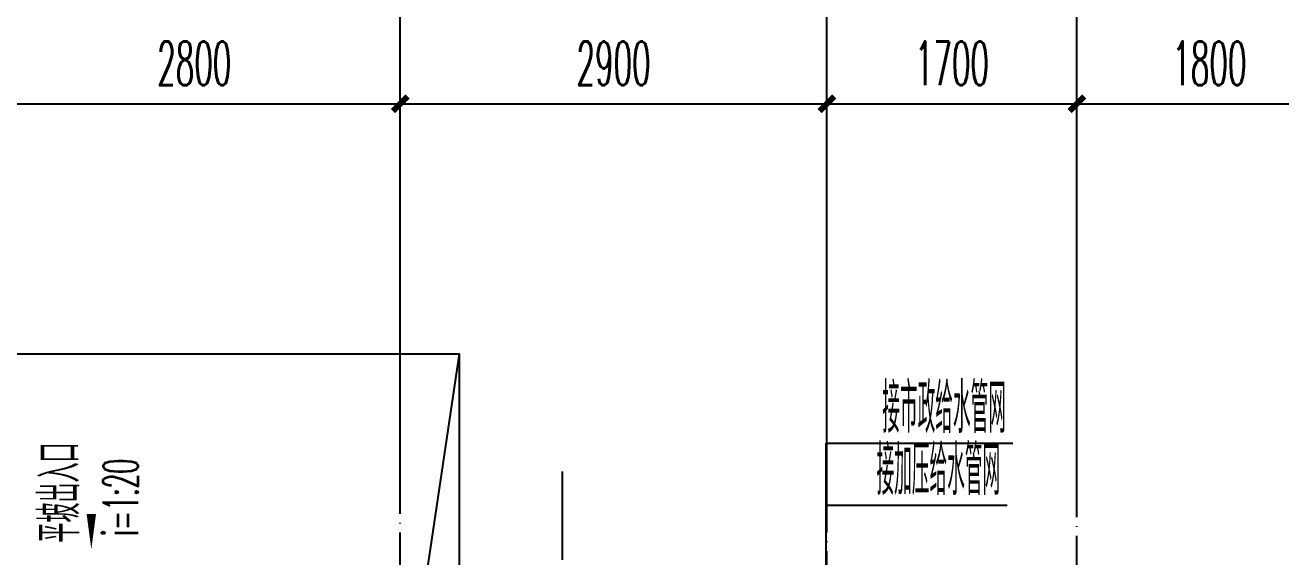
# Model space of a CAD drawing. Extents: x 27938 to 1507990, y 110129 to 923079.
# Drawn here: x 839267 to 847803, y 689577 to 693192 of the extents above; entities that cross this region are included whole.
import ezdxf

# ---------------------------------------------------------------- set-up
doc = ezdxf.new("R2010")
doc.units = 0
doc.header["$LTSCALE"] = 1000
doc.header["$MEASUREMENT"] = 0
doc.linetypes.add('DOTE', pattern=[2.42, 2, -0.2, 0.02, -0.2])
for name, color, linetype in [('A-EQPM-MECH', 191, 'Continuous'), ('AXIS', 3, 'Continuous'), ('DIM_SYMB', 3, 'Continuous'), ('DIM_不分区给水', 3, 'Continuous'), ('DOTE', 1, 'Continuous'), ('PUB_TEXT', 4, 'Continuous')]:
    doc.layers.add(name, color=color, linetype=linetype)
doc.styles.add('_TCH_DIM', font='SIMPLEX.shx', dxfattribs={"width": 0.7, "bigfont": 'GBCBIG.shx'})
doc.styles.add('_TCH_DIM_T3', font='SIMPLEX.shx', dxfattribs={"width": 0.494118, "bigfont": 'GBCBIG.shx'})
doc.dimstyles.new('_TCH_ARCH&&100', dxfattribs={"dimtxt": 297.5, "dimasz": 100, "dimexe": 250, "dimexo": 300, "dimgap": 126.25, "dimtad": 1, "dimdec": 0, "dimzin": 0, "dimdsep": 46, "dimtxsty": '_TCH_DIM_T3', "dimblk": 'ARCHTICK', "dimcen": 0.09, "dimclrt": 4, "dimazin": 2, "dimtfac": 1, "dimtdec": 0, "dimtix": 1, "dimtmove": 2, "dimatfit": 3, "dimfxl": 100, "dimtolj": 1, "dimtzin": 0, "dimarcsym": 0})

# ---------------------------------------------------------------- blocks, each defined once
blk = doc.blocks.new('_ArchTick')
at = {"color": 0, "linetype": 'ByBlock', "const_width": 0.4}
blk.add_lwpolyline([(-0.5, -0.5), (0.5, 0.5)], dxfattribs=at)
blk = doc.blocks.new('*D875')
at = {"layer": 'AXIS', "color": 0, "lineweight": -2}
for p, q in [((839016.6, 690457.2), (839016.6, 692907.2)), ((841816.6, 690457.2), (841816.6, 692907.2)), ((839016.6, 692657.2), (841816.6, 692657.2))]:
    blk.add_line(p, q, dxfattribs=at)
at = {"layer": 'Defpoints', "color": 0}
for p in [(841816.6, 692657.2), (839016.6, 690157.2), (841816.6, 690157.2)]:
    blk.add_point(p, dxfattribs=at)
at = {"layer": 'AXIS', "color": 0, "lineweight": -2, "xscale": 100, "yscale": 100, "zscale": 100, "rotation": 180}
blk.add_blockref('_ArchTick', (839016.6, 692657.2), dxfattribs=at)
at = {"layer": 'AXIS', "color": 0, "lineweight": -2, "xscale": 100, "yscale": 100, "zscale": 100}
blk.add_blockref('_ArchTick', (841816.6, 692657.2), dxfattribs=at)
at = {"layer": 'AXIS', "color": 4, "insert": (840416.6, 692932.2), "char_height": 297.5, "attachment_point": 5, "style": '_TCH_DIM_T3'}
blk.add_mtext('\\A1;2800', dxfattribs=at)
blk = doc.blocks.new('*D876')
at = {"layer": 'AXIS', "color": 0, "lineweight": -2}
for p, q in [((841816.6, 690457.2), (841816.6, 692907.2)), ((844716.6, 690457.2), (844716.6, 692907.2)), ((841816.6, 692657.2), (844716.6, 692657.2))]:
    blk.add_line(p, q, dxfattribs=at)
at = {"layer": 'Defpoints', "color": 0}
for p in [(844716.6, 692657.2), (841816.6, 690157.2), (844716.6, 690157.2)]:
    blk.add_point(p, dxfattribs=at)
at = {"layer": 'AXIS', "color": 0, "lineweight": -2, "xscale": 100, "yscale": 100, "zscale": 100, "rotation": 180}
blk.add_blockref('_ArchTick', (841816.6, 692657.2), dxfattribs=at)
at = {"layer": 'AXIS', "color": 0, "lineweight": -2, "xscale": 100, "yscale": 100, "zscale": 100}
blk.add_blockref('_ArchTick', (844716.6, 692657.2), dxfattribs=at)
at = {"layer": 'AXIS', "color": 4, "insert": (843266.6, 692932.2), "char_height": 297.5, "attachment_point": 5, "style": '_TCH_DIM_T3'}
blk.add_mtext('\\A1;2900', dxfattribs=at)
blk = doc.blocks.new('*D877')
at = {"layer": 'AXIS', "color": 0, "lineweight": -2}
for p, q in [((844716.6, 690457.2), (844716.6, 692907.2)), ((846416.6, 690457.2), (846416.6, 692907.2)), ((844716.6, 692657.2), (846416.6, 692657.2))]:
    blk.add_line(p, q, dxfattribs=at)
at = {"layer": 'Defpoints', "color": 0}
for p in [(846416.6, 692657.2), (844716.6, 690157.2), (846416.6, 690157.2)]:
    blk.add_point(p, dxfattribs=at)
at = {"layer": 'AXIS', "color": 0, "lineweight": -2, "xscale": 100, "yscale": 100, "zscale": 100, "rotation": 180}
blk.add_blockref('_ArchTick', (844716.6, 692657.2), dxfattribs=at)
at = {"layer": 'AXIS', "color": 0, "lineweight": -2, "xscale": 100, "yscale": 100, "zscale": 100}
blk.add_blockref('_ArchTick', (846416.6, 692657.2), dxfattribs=at)
at = {"layer": 'AXIS', "color": 4, "insert": (845566.6, 692932.2), "char_height": 297.5, "attachment_point": 5, "style": '_TCH_DIM_T3'}
blk.add_mtext('\\A1;1700', dxfattribs=at)
blk = doc.blocks.new('*D878')
at = {"layer": 'AXIS', "color": 0, "lineweight": -2}
for p, q in [((846416.6, 690457.2), (846416.6, 692907.2)), ((848216.6, 690457.2), (848216.6, 692907.2)), ((846416.6, 692657.2), (848216.6, 692657.2))]:
    blk.add_line(p, q, dxfattribs=at)
at = {"layer": 'Defpoints', "color": 0}
for p in [(848216.6, 692657.2), (846416.6, 690157.2), (848216.6, 690157.2)]:
    blk.add_point(p, dxfattribs=at)
at = {"layer": 'AXIS', "color": 0, "lineweight": -2, "xscale": 100, "yscale": 100, "zscale": 100, "rotation": 180}
blk.add_blockref('_ArchTick', (846416.6, 692657.2), dxfattribs=at)
at = {"layer": 'AXIS', "color": 0, "lineweight": -2, "xscale": 100, "yscale": 100, "zscale": 100}
blk.add_blockref('_ArchTick', (848216.6, 692657.2), dxfattribs=at)
at = {"layer": 'AXIS', "color": 4, "insert": (847316.6, 692932.2), "char_height": 297.5, "attachment_point": 5, "style": '_TCH_DIM_T3'}
blk.add_mtext('\\A1;1800', dxfattribs=at)
blk = doc.blocks.new('*D881')
at = {"layer": 'AXIS', "color": 0, "lineweight": -2}
for p, q in [((827816.6, 690457.2), (827816.6, 693707.2)), ((878016.6, 690457.2), (878016.6, 693707.2)), ((827816.6, 693457.2), (878016.6, 693457.2))]:
    blk.add_line(p, q, dxfattribs=at)
at = {"layer": 'Defpoints', "color": 0}
for p in [(878016.6, 693457.2), (827816.6, 690157.2), (878016.6, 690157.2)]:
    blk.add_point(p, dxfattribs=at)
at = {"layer": 'AXIS', "color": 0, "lineweight": -2, "xscale": 100, "yscale": 100, "zscale": 100, "rotation": 180}
blk.add_blockref('_ArchTick', (827816.6, 693457.2), dxfattribs=at)
at = {"layer": 'AXIS', "color": 0, "lineweight": -2, "xscale": 100, "yscale": 100, "zscale": 100}
blk.add_blockref('_ArchTick', (878016.6, 693457.2), dxfattribs=at)
at = {"layer": 'AXIS', "color": 4, "insert": (852916.6, 693732.2), "char_height": 297.5, "attachment_point": 5, "style": '_TCH_DIM_T3'}
blk.add_mtext('\\A1;50200', dxfattribs=at)

msp = doc.modelspace()

# ---------------------------------------------------------------- linework, layer by layer
at = {"layer": 'A-EQPM-MECH', "color": 8}
for points in [[(837216.8, 688257.2), (837216.8, 690957.2), (842216.8, 690957.2), (842216.8, 688257.2)], [(842216.6, 690957.2), (841816.6, 688257.2)]]:
    msp.add_lwpolyline(points, dxfattribs=at)
at = {"layer": 'AXIS', "color": 8}
for p, q in [((841816.6, 690157.2), (841816.6, 694157.2)), ((844716.6, 690157.2), (844716.6, 694157.2)), ((846416.6, 690157.2), (846416.6, 694157.2))]:
    msp.add_line(p, q, dxfattribs=at)
at = {"layer": 'DIM_SYMB', "color": 8}
msp.add_lwpolyline([(839716.6, 690364.3, 0, 0, 0), (839716.6, 689629.5, 0, 64, 0), (839716.6, 689869.5, 0, 0, 0)], format="xyseb", dxfattribs=at)
at = {"layer": 'DIM_不分区给水'}
for p, q in [((844712.6, 687654), (844712.6, 690350.3)), ((844712.6, 690350.3), (845979.9, 690350.3)), ((844712.6, 687454), (844712.6, 689928.1)), ((844712.6, 689928.1), (845940.9, 689928.1))]:
    msp.add_line(p, q, dxfattribs=at)
at = {"layer": 'DOTE', "color": 169, "linetype": 'DOTE', "ltscale": 0.3}
for p, q in [((841816.6, 681157.4), (841816.6, 690157.2)), ((842916.6, 690157.2), (842916.6, 688157.2)), ((844716.6, 681757.2), (844716.6, 690157.2)), ((846416.6, 678957.2), (846416.6, 690157.2))]:
    msp.add_line(p, q, dxfattribs=at)

# ---------------------------------------------------------------- texts
at = {"layer": 'DIM_SYMB', "color": 7, "style": '_TCH_DIM', "width": 0.7}
msp.add_text('平坡出入口', height=270.07, rotation=90, dxfattribs=at).set_placement((839636.5, 689674.8))
at = {"layer": 'DIM_不分区给水', "color": 7, "style": '_TCH_DIM_T3', "width": 0.494118}
for s, p in [('接市政给水管网', (845093.1, 690420.3)), ('接加压给水管网', (845054, 689998.1))]:
    msp.add_text(s, height=337.59, dxfattribs=at).set_placement(p)
at = {"layer": 'PUB_TEXT', "color": 8, "style": '_TCH_DIM', "width": 0.494118}
msp.add_text('i=1:20', height=238, rotation=90, dxfattribs=at).set_placement((840034.7, 689719.7))

# ---------------------------------------------------------------- dimensions: what is measured, and where the dimension line sits
at = {"layer": 'AXIS', "color": 8}
for p1, p2, distance, picture, middle in [((827816.6, 690157.2), (878016.6, 690157.2), 3300, '*D881', (852916.6, 693732.2)), ((839016.6, 690157.2), (841816.6, 690157.2), 2500, '*D875', (840416.6, 692932.2)), ((841816.6, 690157.2), (844716.6, 690157.2), 2500, '*D876', (843266.6, 692932.2)), ((844716.6, 690157.2), (846416.6, 690157.2), 2500, '*D877', (845566.6, 692932.2)), ((846416.6, 690157.2), (848216.6, 690157.2), 2500, '*D878', (847316.6, 692932.2))]:
    dim = msp.add_aligned_dim(p1=p1, p2=p2, distance=distance, dimstyle='_TCH_ARCH&&100', dxfattribs=at)
    dim.commit()
    dim.dimension.update_dxf_attribs({"geometry": picture, "text_midpoint": middle})

doc.saveas('drawing.dxf')
